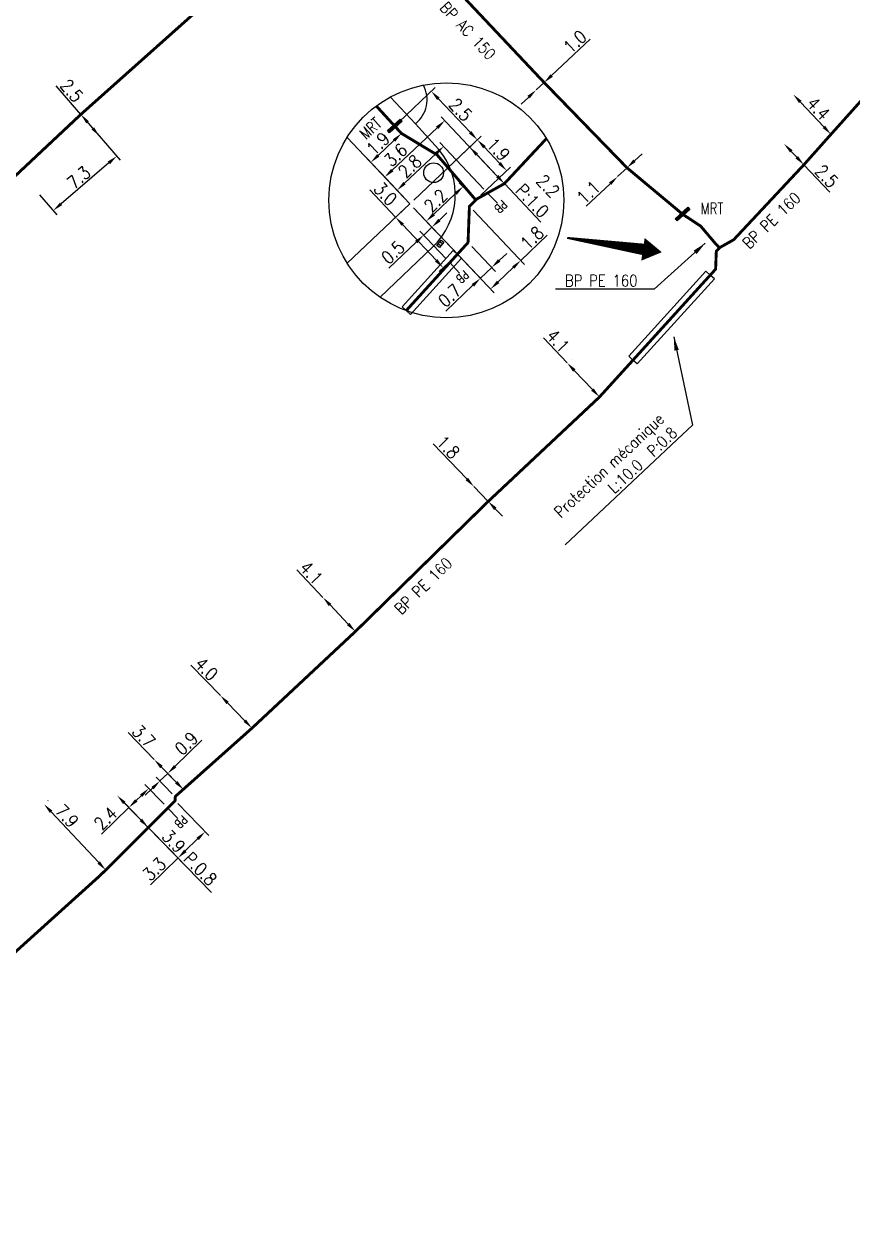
# Model space of a CAD drawing. Header units: millimetres. Extents: x 184998 to 186003, y 126995 to 128002.
# Drawn here: x 185428.5 to 185500.7, y 127806.3 to 127909.9 of the extents above; entities that cross this region are included whole.
import ezdxf
from ezdxf.enums import TextEntityAlignment as Align

# ---------------------------------------------------------------- set-up
doc = ezdxf.new("R2010")
doc.units = ezdxf.units.MM
doc.header["$PDMODE"] = 34
doc.linetypes.add('L_25_AP', pattern=[2000, 1000, 1000])
doc.linetypes.add('L_25_PE', pattern=[2000, 1000, 1000])
doc.layers.get('0').update_dxf_attribs({"linetype": 'CONTINUOUS'})
doc.layers.get('DEFPOINTS').update_dxf_attribs({"linetype": 'CONTINUOUS'})
for name, color, linetype in [('L_150', 1, 'CONTINUOUS'), ('L_340', 7, 'CONTINUOUS'), ('L_420', 7, 'CONTINUOUS'), ('L_900', 7, 'CONTINUOUS')]:
    doc.layers.add(name, color=color, linetype=linetype)
doc.styles.add('G_ROMANS', font='ROMANS.SHX', dxfattribs={"width": 0.75})
doc.styles.get("Standard").update_dxf_attribs({"font": 'romans.shx', "width": 0.85})
doc.dimstyles.get("Standard").update_dxf_attribs({"dimtxt": 1.5, "dimasz": 1.2, "dimexe": 0.625, "dimexo": 0.625, "dimgap": 0.25, "dimtad": 1, "dimdec": 1, "dimzin": 0, "dimdsep": 46, "dimtxsty": 'Standard', "dimcen": -0.5, "dimadec": 0, "dimazin": 0, "dimtfac": 1, "dimtdec": 1, "dimtmove": 0, "dimatfit": 3, "dimfxl": 0, "dimtolj": 1, "dimtzin": 0, "dimarcsym": 0})

# ---------------------------------------------------------------- blocks, each defined once
blk = doc.blocks.new('*D161')
at = {"layer": 'DEFPOINTS', "color": 0, "linetype": 'Continuous', "transparency": 16777216}
for p in [(185475.88, 127880.31), (185475.88, 127880.31), (185478.7, 127877.34)]:
    blk.add_point(p, dxfattribs=at)
at = {"layer": 'L_150', "color": 0, "linetype": 'Continuous', "lineweight": -2, "transparency": 16777216}
for p, q in [((185475.88, 127880.31), (185473.82, 127882.49)), ((185476.22, 127880.63), (185476.22, 127880.63)), ((185478.08, 127877.99), (185476.5, 127879.65)), ((185479.04, 127877.66), (185479.04, 127877.66))]:
    blk.add_line(p, q, dxfattribs=at)
at = {"layer": 'L_150', "color": 0, "linetype": 'Continuous', "transparency": 16777216}
for points in [[(185476.61, 127879.76), (185476.39, 127879.55), (185475.88, 127880.31)], [(185478.19, 127878.09), (185477.97, 127877.89), (185478.7, 127877.34)]]:
    blk.add_solid(points, dxfattribs=at)
at = {"layer": 'L_150', "color": 0, "linetype": 'Continuous', "transparency": 16777216, "insert": (185475.08, 127882.24), "char_height": 1.125, "attachment_point": 5, "rotation": 313.4994}
blk.add_mtext('\\A1;4.1', dxfattribs=at)
blk = doc.blocks.new('*D162')
at = {"layer": 'DEFPOINTS', "color": 0, "linetype": 'Continuous', "transparency": 16777216}
for p in [(185467.74, 127869.53), (185467.74, 127869.53), (185468.99, 127868.23)]:
    blk.add_point(p, dxfattribs=at)
at = {"layer": 'L_150', "color": 0, "linetype": 'Continuous', "lineweight": -2, "transparency": 16777216}
for p, q in [((185467.12, 127870.19), (185464.19, 127873.26)), ((185468.99, 127868.23), (185467.74, 127869.53)), ((185469.61, 127867.58), (185470.23, 127866.93))]:
    blk.add_line(p, q, dxfattribs=at)
at = {"layer": 'L_150', "color": 0, "linetype": 'Continuous', "transparency": 16777216}
for points in [[(185467.23, 127870.29), (185467.01, 127870.08), (185467.74, 127869.53)], [(185469.72, 127867.69), (185469.5, 127867.48), (185468.99, 127868.23)]]:
    blk.add_solid(points, dxfattribs=at)
at = {"layer": 'L_150', "color": 0, "linetype": 'Continuous', "transparency": 16777216, "insert": (185465.5, 127872.96), "char_height": 1.125, "attachment_point": 5, "rotation": 313.6861}
blk.add_mtext('\\A1;1.8', dxfattribs=at)
blk = doc.blocks.new('*D163')
at = {"layer": 'DEFPOINTS', "color": 0, "linetype": 'Continuous', "transparency": 16777216}
for p in [(185454.57, 127859.85), (185454.57, 127859.85), (185457.4, 127856.88)]:
    blk.add_point(p, dxfattribs=at)
at = {"layer": 'L_150', "color": 0, "linetype": 'Continuous', "lineweight": -2, "transparency": 16777216}
for p, q in [((185454.57, 127859.85), (185452.28, 127862.25)), ((185454.91, 127860.17), (185454.91, 127860.17)), ((185456.78, 127857.53), (185455.19, 127859.2)), ((185457.74, 127857.21), (185457.74, 127857.21))]:
    blk.add_line(p, q, dxfattribs=at)
at = {"layer": 'L_150', "color": 0, "linetype": 'Continuous', "transparency": 16777216}
for points in [[(185455.3, 127859.3), (185455.08, 127859.09), (185454.57, 127859.85)], [(185456.88, 127857.64), (185456.67, 127857.43), (185457.4, 127856.88)]]:
    blk.add_solid(points, dxfattribs=at)
at = {"layer": 'L_150', "color": 0, "linetype": 'Continuous', "transparency": 16777216, "insert": (185453.55, 127862), "char_height": 1.125, "attachment_point": 5, "rotation": 313.675}
blk.add_mtext('\\A1;4.1', dxfattribs=at)
blk = doc.blocks.new('*D164')
at = {"layer": 'DEFPOINTS', "color": 0, "linetype": 'Continuous', "transparency": 16777216}
for p in [(185445.62, 127851.3), (185445.62, 127851.3), (185448.38, 127848.45)]:
    blk.add_point(p, dxfattribs=at)
at = {"layer": 'L_150', "color": 0, "linetype": 'Continuous', "lineweight": -2, "transparency": 16777216}
for p, q in [((185445.62, 127851.3), (185443.05, 127853.95)), ((185447.76, 127849.1), (185446.24, 127850.66)), ((185448.72, 127848.78), (185448.72, 127848.78))]:
    blk.add_line(p, q, dxfattribs=at)
at = {"layer": 'L_150', "color": 0, "linetype": 'Continuous', "transparency": 16777216}
for points in [[(185446.35, 127850.76), (185446.14, 127850.55), (185445.62, 127851.3)], [(185447.86, 127849.2), (185447.65, 127849), (185448.38, 127848.45)]]:
    blk.add_solid(points, dxfattribs=at)
at = {"layer": 'L_150', "color": 0, "linetype": 'Continuous', "transparency": 16777216, "insert": (185444.41, 127853.62), "char_height": 1.125, "attachment_point": 5, "rotation": 314.1611}
blk.add_mtext('\\A1;4.0', dxfattribs=at)
blk = doc.blocks.new('*D165')
at = {"layer": 'DEFPOINTS', "color": 0, "linetype": 'Continuous', "transparency": 16777216}
for p in [(185436.62, 127842.57), (185436.62, 127842.57), (185439.32, 127839.79)]:
    blk.add_point(p, dxfattribs=at)
at = {"layer": 'L_150', "color": 0, "linetype": 'Continuous', "lineweight": -2, "transparency": 16777216}
for p, q in [((185437.25, 127841.93), (185438.7, 127840.43)), ((185439.32, 127839.79), (185444.84, 127834.1))]:
    blk.add_line(p, q, dxfattribs=at)
at = {"layer": 'L_150', "color": 0, "linetype": 'Continuous', "transparency": 16777216}
for points in [[(185437.35, 127842.03), (185437.14, 127841.82), (185436.62, 127842.57)], [(185438.8, 127840.54), (185438.59, 127840.33), (185439.32, 127839.79)]]:
    blk.add_solid(points, dxfattribs=at)
at = {"layer": 'L_150', "color": 0, "linetype": 'Continuous', "transparency": 16777216, "insert": (185443.61, 127837.8), "char_height": 1.125, "attachment_point": 5, "rotation": 314.1611}
blk.add_mtext('\\A1;\\P3.9 P.0.8', dxfattribs=at)
blk = doc.blocks.new('*D166')
at = {"layer": 'DEFPOINTS', "color": 0, "linetype": 'Continuous', "transparency": 16777216}
for p in [(185430.23, 127841.8), (185430.24, 127841.81), (185435.62, 127836.07)]:
    blk.add_point(p, dxfattribs=at)
at = {"layer": 'L_150', "color": 0, "linetype": 'Continuous', "lineweight": -2, "transparency": 16777216}
for p, q in [((185430.58, 127842.12), (185430.59, 127842.13)), ((185435.01, 127836.72), (185430.86, 127841.16))]:
    blk.add_line(p, q, dxfattribs=at)
at = {"layer": 'L_150', "color": 0, "linetype": 'Continuous', "transparency": 16777216}
for points in [[(185430.97, 127841.26), (185430.75, 127841.05), (185430.24, 127841.81)], [(185435.11, 127836.83), (185434.9, 127836.62), (185435.62, 127836.07)]]:
    blk.add_solid(points, dxfattribs=at)
at = {"layer": 'L_150', "color": 0, "linetype": 'Continuous', "transparency": 16777216, "insert": (185432.24, 127840.78), "char_height": 1.125, "attachment_point": 5, "rotation": 313.0841}
blk.add_mtext('\\A1;7.9', dxfattribs=at)
blk = doc.blocks.new('*D192')
at = {"layer": 'DEFPOINTS', "color": 0, "linetype": 'Continuous', "transparency": 16777216}
for p in [(185494.81, 127899.42), (185494.81, 127899.42), (185496.53, 127897.6)]:
    blk.add_point(p, dxfattribs=at)
at = {"layer": 'L_150', "color": 0, "linetype": 'Continuous', "lineweight": -2, "transparency": 16777216}
for p, q in [((185495.43, 127898.76), (185495.91, 127898.25)), ((185496.53, 127897.6), (185498.78, 127895.22))]:
    blk.add_line(p, q, dxfattribs=at)
at = {"layer": 'L_150', "color": 0, "linetype": 'Continuous', "transparency": 16777216}
for points in [[(185495.54, 127898.87), (185495.32, 127898.66), (185494.81, 127899.42)], [(185496.02, 127898.36), (185495.8, 127898.15), (185496.53, 127897.6)]]:
    blk.add_solid(points, dxfattribs=at)
at = {"layer": 'L_150', "color": 0, "linetype": 'Continuous', "transparency": 16777216, "insert": (185498.51, 127896.6), "char_height": 1.125, "attachment_point": 5, "rotation": 313.4018}
blk.add_mtext('\\A1;2.5', dxfattribs=at)
blk = doc.blocks.new('*D194')
at = {"layer": 'DEFPOINTS', "color": 0, "linetype": 'Continuous', "transparency": 16777216}
for p in [(185439.85, 127845.71), (185439.85, 127845.71), (185442.4, 127843.09)]:
    blk.add_point(p, dxfattribs=at)
at = {"layer": 'L_150', "color": 0, "linetype": 'Continuous', "lineweight": -2, "transparency": 16777216}
for p, q in [((185439.85, 127845.71), (185437.57, 127848.06)), ((185441.77, 127843.73), (185440.48, 127845.06))]:
    blk.add_line(p, q, dxfattribs=at)
at = {"layer": 'L_150', "color": 0, "linetype": 'Continuous', "transparency": 16777216}
for points in [[(185440.59, 127845.17), (185440.37, 127844.96), (185439.85, 127845.71)], [(185441.88, 127843.84), (185441.66, 127843.63), (185442.4, 127843.09)]]:
    blk.add_solid(points, dxfattribs=at)
at = {"layer": 'L_150', "color": 0, "linetype": 'Continuous', "transparency": 16777216, "insert": (185438.94, 127847.73), "char_height": 1.125, "attachment_point": 5, "rotation": 314.1611}
blk.add_mtext('\\A1;3.7', dxfattribs=at)
blk = doc.blocks.new('*D195')
at = {"layer": 'DEFPOINTS', "color": 0, "linetype": 'Continuous', "transparency": 16777216}
for p in [(185436.62, 127842.57), (185441.58, 127842.21), (185441.92, 127837.12)]:
    blk.add_point(p, dxfattribs=at)
at = {"layer": 'L_150', "color": 0, "linetype": 'Continuous', "lineweight": -2, "transparency": 16777216}
for p, q in [((185436.95, 127842.24), (185442.25, 127836.78)), ((185441.9, 127841.87), (185444.61, 127839.08)), ((185443.64, 127838.79), (185442.56, 127837.74)), ((185441.92, 127837.12), (185439.52, 127834.78))]:
    blk.add_line(p, q, dxfattribs=at)
at = {"layer": 'L_150', "color": 0, "linetype": 'Continuous', "transparency": 16777216}
for points in [[(185443.54, 127838.9), (185443.74, 127838.68), (185444.29, 127839.41)], [(185442.46, 127837.85), (185442.67, 127837.63), (185441.92, 127837.12)]]:
    blk.add_solid(points, dxfattribs=at)
at = {"layer": 'L_150', "color": 0, "linetype": 'Continuous', "transparency": 16777216, "insert": (185439.85, 127836.15), "char_height": 1.125, "attachment_point": 5, "rotation": 44.1611}
blk.add_mtext('\\A1;3.3', dxfattribs=at)
blk = doc.blocks.new('*D196')
at = {"layer": 'DEFPOINTS', "color": 0, "linetype": 'Continuous', "transparency": 16777216}
for p in [(185439.85, 127845.71), (185441.03, 127844.5), (185441.75, 127842.4)]:
    blk.add_point(p, dxfattribs=at)
at = {"layer": 'L_150', "color": 0, "linetype": 'Continuous', "lineweight": -2, "transparency": 16777216}
for p, q in [((185441.67, 127845.13), (185444.01, 127847.39)), ((185440.18, 127845.37), (185441.35, 127844.16)), ((185441.43, 127842.73), (185440.02, 127844.18)), ((185440.35, 127843.84), (185441.03, 127844.5)), ((185439.7, 127843.21), (185439.06, 127842.59))]:
    blk.add_line(p, q, dxfattribs=at)
at = {"layer": 'L_150', "color": 0, "linetype": 'Continuous', "transparency": 16777216}
for points in [[(185441.57, 127845.23), (185441.78, 127845.02), (185441.03, 127844.5)], [(185439.6, 127843.32), (185439.81, 127843.11), (185440.35, 127843.84)]]:
    blk.add_solid(points, dxfattribs=at)
at = {"layer": 'L_150', "color": 0, "linetype": 'Continuous', "transparency": 16777216, "insert": (185442.65, 127847.12), "char_height": 1.125, "attachment_point": 5, "rotation": 44.1611}
blk.add_mtext('\\A1;0.9', dxfattribs=at)
blk = doc.blocks.new('*D197')
at = {"layer": 'DEFPOINTS', "color": 0, "linetype": 'Continuous', "transparency": 16777216}
for p in [(185437.64, 127841.52), (185441.03, 127841.47), (185441.92, 127837.12)]:
    blk.add_point(p, dxfattribs=at)
at = {"layer": 'L_340', "color": 0, "linetype": 'Continuous', "lineweight": -2, "transparency": 16777216}
for p, q in [((185440.71, 127841.81), (185439.04, 127843.53)), ((185441.59, 127837.45), (185437.32, 127841.85)), ((185438.72, 127842.56), (185438.29, 127842.14)), ((185437.64, 127841.52), (185435.26, 127839.2))]:
    blk.add_line(p, q, dxfattribs=at)
at = {"layer": 'L_340', "color": 0, "linetype": 'Continuous', "transparency": 16777216}
for points in [[(185438.62, 127842.67), (185438.82, 127842.45), (185439.37, 127843.19)], [(185438.18, 127842.25), (185438.39, 127842.04), (185437.64, 127841.52)]]:
    blk.add_solid(points, dxfattribs=at)
at = {"layer": 'L_340', "color": 0, "linetype": 'Continuous', "transparency": 16777216, "insert": (185435.61, 127840.58), "char_height": 1.125, "attachment_point": 5, "rotation": 44.1611}
blk.add_mtext('\\A1;2.4', dxfattribs=at)
blk = doc.blocks.new('L_340_13')
at = {"color": 0, "linetype": 'Continuous', "flags": 128}
blk.add_lwpolyline([(0, 0), (0, 1.25)], dxfattribs=at)
at = {"color": 0, "linetype": 'Continuous', "style": 'G_ROMANS', "width": 0.75}
blk.add_text('PB', height=0.75, dxfattribs=at).set_placement((0, 1.66), align=Align.MIDDLE)
at = {"color": 0, "linetype": 'Continuous', "width": 0.75, "flags": 3}
for tag, p in [('DEF_LEG', (0, -10)), ('DEF_COUP', (0, -12.5)), ('DEF_TYPE', (0, -15))]:
    blk.add_attdef(tag, text='', height=1.2, dxfattribs=at).set_placement(p, align=Align.MIDDLE)
blk = doc.blocks.new('BR1501')
at = {"color": 0, "linetype": 'Continuous'}
blk.add_lwpolyline([(0.3, -0.15), (-0.3, -0.15), (-0.3, 0.15), (0.3, 0.15)], close=True, dxfattribs=at)
for points in [[(-0.1, 0.15), (-0.1, -0.15)], [(0.1, -0.15), (0.1, 0.15)]]:
    blk.add_lwpolyline(points, dxfattribs=at)
blk = doc.blocks.new('L_340_17')
at = {"linetype": 'Continuous'}
blk.add_hatch(color=0, dxfattribs=at).paths.add_polyline_path([(0.125, 0.75), (-0.125, 0.75), (-0.125, -0.75), (0.125, -0.75)])
at = {"color": 0, "linetype": 'Continuous'}
blk.add_lwpolyline([(-0.125, 0.75), (0.125, 0.75), (0.125, -0.75), (-0.125, -0.75)], close=True, dxfattribs=at)
at = {"color": 0, "linetype": 'Continuous', "width": 0.75}
for tag, height, flags, p in [('MRT', 1, 8, (0, 2.5)), ('DEF_LEG', 1.2, 3, (0, -5)), ('DEF_COUP', 1.2, 3, (0, -7.5)), ('DEF_TYPE', 1.2, 3, (0, -10))]:
    blk.add_attdef(tag, text='', height=height, dxfattribs=dict(at, flags=flags)).set_placement(p, align=Align.MIDDLE)
blk = doc.blocks.new('*D266')
at = {"layer": 'DEFPOINTS', "color": 0, "linetype": 'Continuous', "transparency": 16777216}
for p in [(185495.61, 127903.73), (185495.61, 127903.73), (185498.89, 127900.25)]:
    blk.add_point(p, dxfattribs=at)
at = {"layer": 'L_150', "color": 0, "linetype": 'Continuous', "lineweight": -2, "transparency": 16777216}
blk.add_line((185498.28, 127900.91), (185496.22, 127903.07), dxfattribs=at)
at = {"layer": 'L_150', "color": 0, "linetype": 'Continuous', "transparency": 16777216}
for points in [[(185496.33, 127903.18), (185496.11, 127902.97), (185495.61, 127903.73)], [(185498.38, 127901.01), (185498.17, 127900.8), (185498.89, 127900.25)]]:
    blk.add_solid(points, dxfattribs=at)
at = {"layer": 'L_150', "color": 0, "linetype": 'Continuous', "transparency": 16777216, "insert": (185497.79, 127902.5), "char_height": 1.125, "attachment_point": 5, "rotation": 313.4059}
blk.add_mtext('\\A1;4.4', dxfattribs=at)
blk = doc.blocks.new('*D267')
at = {"layer": 'DEFPOINTS', "color": 0, "linetype": 'Continuous', "transparency": 16777216}
for p in [(185462.15, 127894.19), (185460.91, 127893.02), (185466.3, 127889.78)]:
    blk.add_point(p, dxfattribs=at)
at = {"layer": 'L_900', "color": 0, "linetype": 'Continuous', "lineweight": -2, "transparency": 16777216}
for p, q in [((185460.91, 127893.02), (185458.66, 127895.41)), ((185461.81, 127893.87), (185460.57, 127892.7)), ((185464.45, 127889.27), (185461.53, 127892.37)), ((185465.96, 127889.45), (185464.72, 127888.29))]:
    blk.add_line(p, q, dxfattribs=at)
at = {"layer": 'L_900', "color": 0, "linetype": 'Continuous', "transparency": 16777216}
for points in [[(185461.64, 127892.47), (185461.42, 127892.27), (185460.91, 127893.02)], [(185464.56, 127889.37), (185464.34, 127889.16), (185465.06, 127888.61)]]:
    blk.add_solid(points, dxfattribs=at)
at = {"layer": 'L_900', "color": 0, "linetype": 'Continuous', "transparency": 16777216, "insert": (185460.03, 127895.06), "char_height": 1.125, "attachment_point": 5, "rotation": 313.2639}
blk.add_mtext('\\A1;3.0', dxfattribs=at)
blk = doc.blocks.new('*D268')
at = {"layer": 'DEFPOINTS', "color": 0, "linetype": 'Continuous', "transparency": 16777216}
for p in [(185462.15, 127894.19), (185467.23, 127890.81), (185468.31, 127887.7)]:
    blk.add_point(p, dxfattribs=at)
at = {"layer": 'L_900', "color": 0, "linetype": 'Continuous', "lineweight": -2, "transparency": 16777216}
for p, q in [((185462.47, 127893.85), (185468.63, 127887.36)), ((185467.55, 127890.47), (185469.62, 127888.3)), ((185469.95, 127889.25), (185470.6, 127889.87)), ((185469.3, 127888.64), (185468.31, 127887.7)), ((185467.66, 127887.08), (185465.28, 127884.82))]:
    blk.add_line(p, q, dxfattribs=at)
at = {"layer": 'L_900', "color": 0, "linetype": 'Continuous', "transparency": 16777216}
for points in [[(185469.84, 127889.36), (185470.05, 127889.15), (185469.3, 127888.64)], [(185467.55, 127887.19), (185467.76, 127886.97), (185468.31, 127887.7)]]:
    blk.add_solid(points, dxfattribs=at)
at = {"layer": 'L_900', "color": 0, "linetype": 'Continuous', "transparency": 16777216, "insert": (185465.62, 127886.19), "char_height": 1.125, "attachment_point": 5, "rotation": 43.4994}
blk.add_mtext('\\A1;0.7', dxfattribs=at)
blk = doc.blocks.new('*D269')
at = {"layer": 'DEFPOINTS', "color": 0, "linetype": 'Continuous', "transparency": 16777216}
for p in [(185462.15, 127894.19), (185467.35, 127893.97), (185469.2, 127886.76)]:
    blk.add_point(p, dxfattribs=at)
at = {"layer": 'L_900', "color": 0, "linetype": 'Continuous', "lineweight": -2, "transparency": 16777216}
for p, q in [((185462.47, 127893.85), (185469.52, 127886.42)), ((185467.68, 127893.63), (185472.15, 127888.91)), ((185471.83, 127889.25), (185474.14, 127891.45)), ((185469.85, 127887.38), (185471.18, 127888.64))]:
    blk.add_line(p, q, dxfattribs=at)
at = {"layer": 'L_900', "color": 0, "linetype": 'Continuous', "transparency": 16777216}
for points in [[(185471.08, 127888.74), (185471.28, 127888.53), (185471.83, 127889.25)], [(185469.75, 127887.49), (185469.96, 127887.27), (185469.2, 127886.76)]]:
    blk.add_solid(points, dxfattribs=at)
at = {"layer": 'L_900', "color": 0, "linetype": 'Continuous', "transparency": 16777216, "insert": (185472.81, 127891.22), "char_height": 1.125, "attachment_point": 5, "rotation": 43.4994}
blk.add_mtext('\\A1;1.8', dxfattribs=at)
blk = doc.blocks.new('*D270')
at = {"layer": 'DEFPOINTS', "color": 0, "linetype": 'Continuous', "transparency": 16777216}
for p in [(185462.15, 127894.19), (185464.08, 127892.15), (185465.64, 127889.06)]:
    blk.add_point(p, dxfattribs=at)
at = {"layer": 'L_900', "color": 0, "linetype": 'Continuous', "lineweight": -2, "transparency": 16777216}
for p, q in [((185462.47, 127893.85), (185464.4, 127891.81)), ((185464.73, 127892.77), (185465.39, 127893.39)), ((185465.32, 127889.4), (185463.03, 127891.81)), ((185464.08, 127892.15), (185463.36, 127891.47)), ((185462.7, 127890.85), (185460.33, 127888.59))]:
    blk.add_line(p, q, dxfattribs=at)
at = {"layer": 'L_900', "color": 0, "linetype": 'Continuous', "transparency": 16777216}
for points in [[(185464.63, 127892.88), (185464.84, 127892.66), (185464.08, 127892.15)], [(185462.6, 127890.95), (185462.81, 127890.74), (185463.36, 127891.47)]]:
    blk.add_solid(points, dxfattribs=at)
at = {"layer": 'L_900', "color": 0, "linetype": 'Continuous', "transparency": 16777216, "insert": (185460.67, 127889.95), "char_height": 1.125, "attachment_point": 5, "rotation": 43.4994}
blk.add_mtext('\\A1;0.5', dxfattribs=at)
blk = doc.blocks.new('*D271')
at = {"layer": 'DEFPOINTS', "color": 0, "linetype": 'Continuous', "transparency": 16777216}
for p in [(185461.04, 127895.37), (185468.93, 127895.13), (185462.15, 127894.19)]:
    blk.add_point(p, dxfattribs=at)
at = {"layer": 'L_900', "color": 0, "linetype": 'Continuous', "lineweight": -2, "transparency": 16777216}
for p, q in [((185468.61, 127895.47), (185464.78, 127899.54)), ((185464.45, 127898.58), (185461.69, 127895.99)), ((185461.83, 127894.53), (185460.71, 127895.72))]:
    blk.add_line(p, q, dxfattribs=at)
at = {"layer": 'L_900', "color": 0, "linetype": 'Continuous', "transparency": 16777216}
for points in [[(185464.34, 127898.69), (185464.55, 127898.47), (185465.1, 127899.2)], [(185461.59, 127896.1), (185461.79, 127895.88), (185461.04, 127895.37)]]:
    blk.add_solid(points, dxfattribs=at)
at = {"layer": 'L_900', "color": 0, "linetype": 'Continuous', "transparency": 16777216, "insert": (185462.15, 127897.46), "char_height": 1.125, "attachment_point": 5, "rotation": 43.2639}
blk.add_mtext('\\A1;2.8', dxfattribs=at)
blk = doc.blocks.new('*D272')
at = {"layer": 'DEFPOINTS', "color": 0, "linetype": 'Continuous', "transparency": 16777216}
for p in [(185459.96, 127896.52), (185470.4, 127895.92), (185462.15, 127894.19)]:
    blk.add_point(p, dxfattribs=at)
at = {"layer": 'L_900', "color": 0, "linetype": 'Continuous', "lineweight": -2, "transparency": 16777216}
for p, q in [((185470.08, 127896.26), (185464.88, 127901.79)), ((185464.54, 127900.83), (185460.61, 127897.13)), ((185461.83, 127894.53), (185459.64, 127896.86))]:
    blk.add_line(p, q, dxfattribs=at)
at = {"layer": 'L_900', "color": 0, "linetype": 'Continuous', "transparency": 16777216}
for points in [[(185464.44, 127900.94), (185464.65, 127900.72), (185465.2, 127901.45)], [(185460.51, 127897.24), (185460.72, 127897.02), (185459.96, 127896.52)]]:
    blk.add_solid(points, dxfattribs=at)
at = {"layer": 'L_900', "color": 0, "linetype": 'Continuous', "transparency": 16777216, "insert": (185460.92, 127898.45), "char_height": 1.125, "attachment_point": 5, "rotation": 43.2639}
blk.add_mtext('\\A1;3.6', dxfattribs=at)
blk = doc.blocks.new('*D273')
at = {"layer": 'DEFPOINTS', "color": 0, "linetype": 'Continuous', "transparency": 16777216}
for p in [(185467.37, 127899.14), (185470.4, 127895.95), (185462.15, 127894.19)]:
    blk.add_point(p, dxfattribs=at)
at = {"layer": 'L_900', "color": 0, "linetype": 'Continuous', "lineweight": -2, "transparency": 16777216}
for p, q in [((185462.49, 127894.51), (185467.71, 127899.46)), ((185467.99, 127898.49), (185469.78, 127896.6)), ((185470.4, 127895.95), (185473.59, 127892.58))]:
    blk.add_line(p, q, dxfattribs=at)
at = {"layer": 'L_900', "color": 0, "linetype": 'Continuous', "transparency": 16777216}
for points in [[(185468.1, 127898.59), (185467.88, 127898.39), (185467.37, 127899.14)], [(185469.89, 127896.71), (185469.67, 127896.5), (185470.4, 127895.95)]]:
    blk.add_solid(points, dxfattribs=at)
at = {"layer": 'L_900', "color": 0, "linetype": 'Continuous', "transparency": 16777216, "insert": (185473.53, 127895.1), "char_height": 1.125, "attachment_point": 5, "rotation": 313.4994}
blk.add_mtext('\\A1;2.2\\PP:1.0', dxfattribs=at)
blk = doc.blocks.new('*D274')
at = {"layer": 'DEFPOINTS', "color": 0, "linetype": 'Continuous', "transparency": 16777216}
for p in [(185468.04, 127899.78), (185462.15, 127894.19), (185468.01, 127894.62)]:
    blk.add_point(p, dxfattribs=at)
at = {"layer": 'L_900', "color": 0, "linetype": 'Continuous', "lineweight": -2, "transparency": 16777216}
for p, q in [((185462.49, 127894.51), (185468.38, 127900.1)), ((185469.98, 127897.73), (185468.66, 127899.12)), ((185468.35, 127894.94), (185470.94, 127897.4))]:
    blk.add_line(p, q, dxfattribs=at)
at = {"layer": 'L_900', "color": 0, "linetype": 'Continuous', "transparency": 16777216}
for points in [[(185468.77, 127899.23), (185468.55, 127899.02), (185468.04, 127899.78)], [(185470.09, 127897.83), (185469.87, 127897.63), (185470.6, 127897.08)]]:
    blk.add_solid(points, dxfattribs=at)
at = {"layer": 'L_900', "color": 0, "linetype": 'Continuous', "transparency": 16777216, "insert": (185469.87, 127898.94), "char_height": 1.125, "attachment_point": 5, "rotation": 313.4895}
blk.add_mtext('\\A1;1.9', dxfattribs=at)
blk = doc.blocks.new('*D275')
at = {"layer": 'DEFPOINTS', "color": 0, "linetype": 'Continuous', "transparency": 16777216}
for p in [(185464.02, 127904.01), (185460.84, 127900.99), (185462.15, 127894.19)]:
    blk.add_point(p, dxfattribs=at)
at = {"layer": 'L_900', "color": 0, "linetype": 'Continuous', "lineweight": -2, "transparency": 16777216}
for p, q in [((185461.18, 127901.32), (185464.36, 127904.33)), ((185467.42, 127900.43), (185464.64, 127903.36)), ((185462.49, 127894.51), (185468.38, 127900.1))]:
    blk.add_line(p, q, dxfattribs=at)
at = {"layer": 'L_900', "color": 0, "linetype": 'Continuous', "transparency": 16777216}
for points in [[(185464.75, 127903.46), (185464.53, 127903.25), (185464.02, 127904.01)], [(185467.53, 127900.53), (185467.31, 127900.32), (185468.04, 127899.77)]]:
    blk.add_solid(points, dxfattribs=at)
at = {"layer": 'L_900', "color": 0, "linetype": 'Continuous', "transparency": 16777216, "insert": (185466.58, 127902.4), "char_height": 1.125, "attachment_point": 5, "rotation": 313.4895}
blk.add_mtext('\\A1;2.5', dxfattribs=at)
blk = doc.blocks.new('*D276')
at = {"layer": 'DEFPOINTS', "color": 0, "linetype": 'Continuous', "transparency": 16777216}
for p in [(185461.42, 127900.33), (185458.75, 127897.81), (185462.15, 127894.19)]:
    blk.add_point(p, dxfattribs=at)
at = {"layer": 'L_900', "color": 0, "linetype": 'Continuous', "lineweight": -2, "transparency": 16777216}
for p, q in [((185460.77, 127899.71), (185459.4, 127898.42)), ((185461.83, 127894.53), (185458.42, 127898.15))]:
    blk.add_line(p, q, dxfattribs=at)
at = {"layer": 'L_900', "color": 0, "linetype": 'Continuous', "transparency": 16777216}
for points in [[(185460.67, 127899.82), (185460.87, 127899.6), (185461.42, 127900.33)], [(185459.3, 127898.53), (185459.5, 127898.31), (185458.75, 127897.81)]]:
    blk.add_solid(points, dxfattribs=at)
at = {"layer": 'L_900', "color": 0, "linetype": 'Continuous', "transparency": 16777216, "insert": (185459.38, 127899.44), "char_height": 1.125, "attachment_point": 5, "rotation": 43.2639}
blk.add_mtext('\\A1;1.9', dxfattribs=at)
blk = doc.blocks.new('*D279')
at = {"layer": 'DEFPOINTS', "color": 0, "linetype": 'Continuous', "transparency": 16777216}
for p in [(185462.15, 127894.19), (185467.91, 127894.52), (185463.59, 127892.67)]:
    blk.add_point(p, dxfattribs=at)
at = {"layer": 'L_900', "color": 0, "linetype": 'Continuous', "lineweight": -2, "transparency": 16777216}
for p, q in [((185467.59, 127894.86), (185466.47, 127896.03)), ((185466.14, 127895.08), (185464.24, 127893.29)), ((185462.47, 127893.85), (185463.91, 127892.33))]:
    blk.add_line(p, q, dxfattribs=at)
at = {"layer": 'L_900', "color": 0, "linetype": 'Continuous', "transparency": 16777216}
for points in [[(185466.04, 127895.19), (185466.24, 127894.97), (185466.8, 127895.69)], [(185464.14, 127893.4), (185464.35, 127893.18), (185463.59, 127892.67)]]:
    blk.add_solid(points, dxfattribs=at)
at = {"layer": 'L_900', "color": 0, "linetype": 'Continuous', "transparency": 16777216, "insert": (185464.4, 127894.47), "char_height": 1.125, "attachment_point": 5, "rotation": 43.2639}
blk.add_mtext('\\A1;2.2', dxfattribs=at)
blk = doc.blocks.new('*D1197')
at = {"layer": 'DEFPOINTS', "color": 0, "linetype": 'Continuous', "transparency": 16777216}
for p in [(185473.17, 127904.12), (185473.17, 127904.12), (185473.87, 127904.77)]:
    blk.add_point(p, dxfattribs=at)
at = {"layer": 'L_150', "color": 0, "linetype": 'Continuous', "lineweight": -2, "transparency": 16777216}
for p, q in [((185474.52, 127905.39), (185477.89, 127908.56)), ((185473.17, 127904.12), (185473.87, 127904.77)), ((185472.52, 127903.5), (185471.86, 127902.88))]:
    blk.add_line(p, q, dxfattribs=at)
at = {"layer": 'L_150', "color": 0, "linetype": 'Continuous', "transparency": 16777216}
for points in [[(185474.42, 127905.5), (185474.63, 127905.28), (185473.87, 127904.77)], [(185472.41, 127903.61), (185472.62, 127903.39), (185473.17, 127904.12)]]:
    blk.add_solid(points, dxfattribs=at)
at = {"layer": 'L_150', "color": 0, "linetype": 'Continuous', "transparency": 16777216, "insert": (185476.56, 127908.33), "char_height": 1.125, "attachment_point": 5, "rotation": 43.2639}
blk.add_mtext('\\A1;1.0', dxfattribs=at)
blk = doc.blocks.new('*D1199')
at = {"layer": 'DEFPOINTS', "color": 0, "linetype": 'Continuous', "transparency": 16777216}
for p in [(185481.1, 127897.33), (185480.28, 127896.56), (185480.28, 127896.56)]:
    blk.add_point(p, dxfattribs=at)
at = {"layer": 'L_150', "color": 0, "linetype": 'Continuous', "lineweight": -2, "transparency": 16777216}
for p, q in [((185481.75, 127897.95), (185482.41, 127898.56)), ((185481.1, 127897.33), (185480.28, 127896.56)), ((185479.62, 127895.94), (185477.54, 127893.98))]:
    blk.add_line(p, q, dxfattribs=at)
at = {"layer": 'L_150', "color": 0, "linetype": 'Continuous', "transparency": 16777216}
for points in [[(185481.65, 127898.06), (185481.85, 127897.84), (185481.1, 127897.33)], [(185479.52, 127896.05), (185479.73, 127895.84), (185480.28, 127896.56)]]:
    blk.add_solid(points, dxfattribs=at)
at = {"layer": 'L_150', "color": 0, "linetype": 'Continuous', "transparency": 16777216, "insert": (185477.74, 127895.2), "char_height": 1.125, "attachment_point": 5, "rotation": 43.2639}
blk.add_mtext('\\A1;1.1', dxfattribs=at)
blk = doc.blocks.new('*D1201')
at = {"layer": 'DEFPOINTS', "color": 0, "linetype": 'Continuous', "transparency": 16777216}
for p in [(185433.45, 127901.99), (185429.54, 127895.34), (185431.04, 127893.6)]:
    blk.add_point(p, dxfattribs=at)
at = {"layer": 'L_150', "color": 0, "linetype": 'Continuous', "lineweight": -2, "transparency": 16777216}
for p, q in [((185433.75, 127901.63), (185436.89, 127898)), ((185435.9, 127897.76), (185431.72, 127894.18)), ((185429.85, 127894.98), (185431.35, 127893.24))]:
    blk.add_line(p, q, dxfattribs=at)
at = {"layer": 'L_150', "color": 0, "linetype": 'Continuous', "transparency": 16777216}
for points in [[(185435.8, 127897.88), (185436, 127897.65), (185436.58, 127898.35)], [(185431.63, 127894.3), (185431.82, 127894.07), (185431.04, 127893.6)]]:
    blk.add_solid(points, dxfattribs=at)
at = {"layer": 'L_150', "color": 0, "linetype": 'Continuous', "transparency": 16777216, "insert": (185433.27, 127896.49), "char_height": 1.125, "attachment_point": 5, "rotation": 40.6367}
blk.add_mtext('\\A1;7.3', dxfattribs=at)
blk = doc.blocks.new('*D1202')
at = {"layer": 'DEFPOINTS', "color": 0, "linetype": 'Continuous', "transparency": 16777216}
for p in [(185433.45, 127901.99), (185435.08, 127900.09), (185435.08, 127900.09)]:
    blk.add_point(p, dxfattribs=at)
at = {"layer": 'L_150', "color": 0, "linetype": 'Continuous', "lineweight": -2, "transparency": 16777216}
for p, q in [((185433.45, 127901.99), (185431.31, 127904.47)), ((185434.49, 127900.78), (185434.04, 127901.31))]:
    blk.add_line(p, q, dxfattribs=at)
at = {"layer": 'L_150', "color": 0, "linetype": 'Continuous', "transparency": 16777216}
for points in [[(185434.15, 127901.4), (185433.92, 127901.21), (185433.45, 127901.99)], [(185434.61, 127900.87), (185434.38, 127900.68), (185435.08, 127900.09)]]:
    blk.add_solid(points, dxfattribs=at)
at = {"layer": 'L_150', "color": 0, "linetype": 'Continuous', "transparency": 16777216, "insert": (185432.65, 127904.06), "char_height": 1.125, "attachment_point": 5, "rotation": 310.7371}
blk.add_mtext('\\A1;2.5', dxfattribs=at)

msp = doc.modelspace()

# ---------------------------------------------------------------- linework, layer by layer
at = {"layer": 'L_150', "linetype": 'L_25_AP', "const_width": 0.25}
msp.add_lwpolyline([(185398.07, 127868.76), (185398.29, 127869.24), (185402.02, 127873.06), (185407.6, 127877.67), (185411.73, 127881.75), (185416.2, 127885.75), (185424.91, 127893.98), (185433.45, 127901.99), (185453.78, 127920.11), (185456.9, 127922.77), (185464.65, 127914.55), (185473.87, 127904.77), (185481.1, 127897.33), (185481.1, 127897.33), (185485.94, 127893.29)], dxfattribs=at)
at = {"layer": 'L_150', "linetype": 'L_25_PE', "const_width": 0.25}
for points in [[(185504.81, 127906.85), (185498.89, 127900.25), (185496.53, 127897.6), (185490.41, 127891.06), (185489.22, 127890.39), (185488.89, 127890.07), (185488.83, 127888.49), (185478.7, 127877.34), (185468.99, 127868.23), (185457.4, 127856.88), (185448.38, 127848.45), (185441.69, 127842.49), (185441.67, 127842.11), (185435.62, 127836.07), (185434.99, 127835.47), (185427.3, 127828.53), (185416.88, 127819.19), (185416.17, 127818.51), (185409.72, 127813.05), (185404.86, 127807.78), (185391.74, 127795.83), (185378.52, 127783.43), (185370.39, 127775.7), (185369.89, 127775.22)], [(185485.94, 127893.29), (185485.94, 127893.29), (185487.52, 127892.25), (185488.81, 127890.73), (185488.81, 127890.73), (185489.2, 127890.31)]]:
    msp.add_lwpolyline(points, dxfattribs=at)
at = {"layer": 'L_420', "color": 7, "linetype": 'CONTINUOUS'}
for p, q in [((185487.99, 127888.31), (185481.25, 127880.89)), ((185488.73, 127887.64), (185481.99, 127880.22)), ((185487.99, 127888.31), (185488.36, 127887.97)), ((185488.73, 127887.64), (185488.36, 127887.97)), ((185481.25, 127880.89), (185481.62, 127880.55)), ((185481.99, 127880.22), (185481.62, 127880.55))]:
    msp.add_line(p, q, dxfattribs=at)
at = {"layer": 'L_900', "color": 7, "linetype": 'CONTINUOUS'}
for p, q in [((185465.93, 127890.11), (185461.47, 127885.21)), ((185465.93, 127890.11), (185466.3, 127889.78)), ((185466.67, 127889.44), (185466.3, 127889.78)), ((185466.67, 127889.44), (185462.2, 127884.54)), ((185461.47, 127885.21), (185461.83, 127884.87)), ((185462.2, 127884.54), (185461.83, 127884.87))]:
    msp.add_line(p, q, dxfattribs=at)
at = {"layer": 'L_900', "color": 252, "linetype": 'Continuous'}
msp.add_lwpolyline([(185459.56, 127886.04), (185464.12, 127890.42, 0.402733), (185464.66, 127898.96), (185462.65, 127901.18, 0.361959), (185463.34, 127904.55, 0.361959)], format="xyb", dxfattribs=at)
for points in [[(185462.65, 127901.18), (185460.46, 127903.5)], [(185456.69, 127889.01), (185462.15, 127894.19), (185456.69, 127899.99)]]:
    msp.add_lwpolyline(points, dxfattribs=at)
at = {"layer": 'L_900', "color": 1, "linetype": 'Continuous', "const_width": 0.25, "flags": 128}
for points in [[(185459.23, 127902.72), (185461.42, 127900.33), (185464.53, 127898.46), (185464.53, 127898.46), (185467.91, 127894.52)], [(185474.06, 127899.87), (185470.4, 127895.95), (185468.01, 127894.62), (185467.35, 127893.97), (185467.23, 127890.81), (185461.83, 127884.87)]]:
    msp.add_lwpolyline(points, dxfattribs=at)
at = {"layer": 'L_900', "color": 254, "linetype": 'Continuous', "ltscale": 0.5, "flags": 128}
msp.add_lwpolyline([(185475.88, 127891.22, 0.167, 1, 0), (185482.49, 127890.22, 1, 0, 0), (185484.14, 127889.97, 0, 2.01, 0), (185482.49, 127890.22, 2.01, 2.01, 0)], format="xyseb", dxfattribs=at)
at = {"layer": 'L_900', "linetype": 'Continuous'}
msp.add_circle((185465.34, 127894.5), 10.25, dxfattribs=at)
at = {"layer": 'L_900', "color": 252, "linetype": 'Continuous'}
msp.add_circle((185464.23, 127896.9), 0.862, dxfattribs=at)

# ---------------------------------------------------------------- block references
at = {"layer": 'L_340'}
ref = msp.add_blockref('L_340_17', (185485.94, 127893.29), dxfattribs=dict(at, rotation=132.1516957132404))
ref.add_attrib('MRT', 'MRT', dxfattribs={"layer": '0', "color": 0, "linetype": 'Continuous', "height": 1, "style": 'G_ROMANS', "width": 0.75, "flags": 8}).set_placement((185488.52, 127893.79), align=Align.MIDDLE)
at = {"layer": 'L_340', "rotation": 224.1076206726529}
msp.add_blockref('L_340_13', (185441.03, 127841.47), dxfattribs=at)
at = {"layer": 'L_900'}
ref = msp.add_blockref('L_340_17', (185460.84, 127900.99), dxfattribs=dict(at, rotation=132.1516957132401))
ref.add_attrib('MRT', 'MRT', dxfattribs={"layer": '0', "color": 0, "linetype": 'Continuous', "height": 1, "rotation": 42.1517, "style": 'G_ROMANS', "width": 0.75, "flags": 8}).set_placement((185458.73, 127900.77), align=Align.MIDDLE)
for p, rotation in [((185468.93, 127895.13), 224.5283712685527), ((185465.64, 127889.06), 222.010961510531)]:
    msp.add_blockref('L_340_13', p, dxfattribs=dict(at, rotation=rotation))
at = {"layer": 'L_900', "color": 252, "rotation": 50.28007747643738}
msp.add_blockref('BR1501', (185464.81, 127890.7), dxfattribs=at)

# ---------------------------------------------------------------- texts
at = {"layer": 'L_150', "linetype": 'L_25_PE', "width": 0.85}
for s, rotation, p in [('BP AC 150', 313.3065, (185467.21, 127909.29)), ('BP PE 160', 43.9222, (185493.71, 127892.74)), ('BP PE 160', 44.407, (185463.33, 127860.86))]:
    msp.add_text(s, height=1, rotation=rotation, dxfattribs=at).set_placement(p, align=Align.MIDDLE)
at = {"layer": 'L_150', "linetype": 'Continuous', "insert": (185482.02, 127887.49), "char_height": 1, "attachment_point": 6}
msp.add_mtext('BP PE 160', dxfattribs=at)
at = {"layer": 'L_420', "linetype": 'Continuous', "insert": (185484.66, 127875.05), "char_height": 1, "attachment_point": 6, "rotation": 43.2129}
msp.add_mtext('Protection mécanique\\PL:10.0  P:0.8', dxfattribs=at)

# ---------------------------------------------------------------- dimensions: what is measured, and where the dimension line sits
at = {"layer": 'L_150', "linetype": 'Continuous'}
for base, p1, p2, angle, picture, middle in [((185473.17, 127904.12), (185473.87, 127904.77), (185473.17, 127904.12), 43.2639, '*D1197', (185477.07, 127907.79)), ((185435.08, 127900.09), (185433.45, 127901.99), (185435.08, 127900.09), 130.7371, '*D1202', (185432.08, 127903.57)), ((185431.04, 127893.6), (185433.45, 127901.99), (185429.54, 127895.34), 40.6367, '*D1201', (185433.75, 127895.93)), ((185494.81, 127899.42), (185496.53, 127897.6), (185494.81, 127899.42), 313.4018, '*D192', (185497.96, 127896.08)), ((185480.28, 127896.56), (185481.1, 127897.33), (185480.28, 127896.56), 43.2639, '*D1199', (185478.25, 127894.65)), ((185475.88, 127880.31), (185478.7, 127877.34), (185475.88, 127880.31), 313.4994, '*D161', (185474.54, 127881.72)), ((185467.74, 127869.53), (185468.99, 127868.23), (185467.74, 127869.53), 313.6861, '*D162', (185464.96, 127872.45)), ((185454.57, 127859.85), (185457.4, 127856.88), (185454.57, 127859.85), 313.675, '*D163', (185453, 127861.48)), ((185445.62, 127851.3), (185448.38, 127848.45), (185445.62, 127851.3), 314.1611, '*D164', (185443.87, 127853.1)), ((185439.85, 127845.71), (185442.4, 127843.09), (185439.85, 127845.71), 314.1611, '*D194', (185438.4, 127847.21)), ((185441.03, 127844.5), (185441.75, 127842.4), (185439.85, 127845.71), 224.1611, '*D196', (185443.17, 127846.58)), ((185430.24, 127841.81), (185435.62, 127836.07), (185430.23, 127841.8), 313.0841, '*D166', (185431.69, 127840.26)), ((185441.92, 127837.12), (185441.58, 127842.21), (185436.62, 127842.57), 44.1611, '*D195', (185440.37, 127835.61))]:
    dim = msp.add_linear_dim(base=base, p1=p1, p2=p2, angle=angle, dimstyle='Standard', override={"dimscale": 0.75}, dxfattribs=at)
    dim.commit()
    dim.dimension.update_dxf_attribs({"geometry": picture, "text_midpoint": middle, "dimtype": 160})
for base, p1, p2, angle, text, picture, middle in [((185495.61, 127903.73), (185498.89, 127900.25), (185495.61, 127903.73), 313.4059, '4.4', '*D266', (185497.25, 127901.99)), ((185436.62, 127842.57), (185439.32, 127839.79), (185436.62, 127842.57), 314.1611, '\\P<> P.0.8', '*D165', (185442.4, 127836.62))]:
    dim = msp.add_linear_dim(base=base, p1=p1, p2=p2, angle=angle, text=text, dimstyle='Standard', override={"dimscale": 0.75}, dxfattribs=at)
    dim.commit()
    dim.dimension.update_dxf_attribs({"geometry": picture, "text_midpoint": middle, "dimtype": 160})
at = {"layer": 'L_340', "linetype": 'Continuous'}
dim = msp.add_linear_dim(base=(185437.64, 127841.52), p1=(185441.03, 127841.47), p2=(185441.92, 127837.12), angle=44.1611, dimstyle='Standard', override={"dimscale": 0.75}, dxfattribs=at)
dim.commit()
dim.dimension.update_dxf_attribs({"geometry": '*D197', "text_midpoint": (185436.13, 127840.05), "dimtype": 160})
at = {"layer": 'L_900', "linetype": 'Continuous'}
for base, p1, p2, angle, text, picture, middle in [((185464.02, 127904.01), (185462.15, 127894.19), (185460.84, 127900.99), 313.4895, '2.5', '*D275', (185466.04, 127901.88)), ((185461.04, 127895.37), (185468.93, 127895.13), (185462.15, 127894.19), 43.2639, '2.8', '*D271', (185462.67, 127896.91)), ((185464.08, 127892.15), (185465.64, 127889.06), (185462.15, 127894.19), 223.4994, '0.5', '*D270', (185461.19, 127889.41))]:
    dim = msp.add_linear_dim(base=base, p1=p1, p2=p2, angle=angle, text=text, dimstyle='Standard', override={"dimscale": 0.75}, dxfattribs=at)
    dim.commit()
    dim.dimension.update_dxf_attribs({"geometry": picture, "text_midpoint": middle, "dimtype": 160})
at = {"layer": 'L_900', "color": 1, "linetype": 'Continuous'}
for base, p1, angle, text, override, picture, middle in [((185459.96, 127896.52), (185470.4, 127895.92), 43.2639, '3.6', {"dimscale": 0.75}, '*D272', (185461.43, 127897.9)), ((185458.75, 127897.81), (185461.42, 127900.33), 43.2639, '1.9', {"dimscale": 0.75}, '*D276', (185459.9, 127898.89)), ((185468.04, 127899.78), (185468.01, 127894.62), 313.4895, '1.9', {"dimscale": 0.75}, '*D274', (185469.32, 127898.43)), ((185467.37, 127899.14), (185470.4, 127895.95), 313.4994, '2.2\\PP:1.0', {"dimscale": 0.75}, '*D273', (185472.31, 127893.94)), ((185460.91, 127893.02), (185466.3, 127889.78), 313.2639, '3.0', {"dimscale": 0.75, "dimtolj": 1}, '*D267', (185459.48, 127894.54)), ((185463.59, 127892.67), (185467.91, 127894.52), 43.2639, '2.2', {"dimscale": 0.75}, '*D279', (185464.92, 127893.92)), ((185468.31, 127887.7), (185467.23, 127890.81), 43.4994, '0.7', {"dimscale": 0.75}, '*D268', (185466.14, 127885.64)), ((185469.2, 127886.76), (185467.35, 127893.97), 43.4994, '1.8', {"dimscale": 0.75}, '*D269', (185473.33, 127890.67))]:
    dim = msp.add_linear_dim(base=base, p1=p1, p2=(185462.15, 127894.19), angle=angle, text=text, dimstyle='Standard', override=override, dxfattribs=at)
    dim.commit()
    dim.dimension.update_dxf_attribs({"geometry": picture, "text_midpoint": middle, "dimtype": 160})

# ---------------------------------------------------------------- leaders
at = {"layer": 'L_150', "linetype": 'Continuous', "annotation_type": 0, "has_hookline": 1, "hookline_direction": 1, "text_width": 7.16}
msp.add_leader([(185487.93, 127890.76), (185483.47, 127886.74), (185482.27, 127886.74)], dimstyle='Standard', dxfattribs=at)
at = {"layer": 'L_420', "linetype": 'Continuous', "annotation_type": 0, "has_hookline": 1, "hookline_direction": 1, "text_width": 13.8, "horizontal_direction": (0.728814, 0.684712, 0)}
msp.add_leader([(185485.18, 127882.59), (185486.81, 127874.89), (185485.93, 127874.07)], dimstyle='Standard', dxfattribs=at)

doc.saveas('drawing.dxf')
